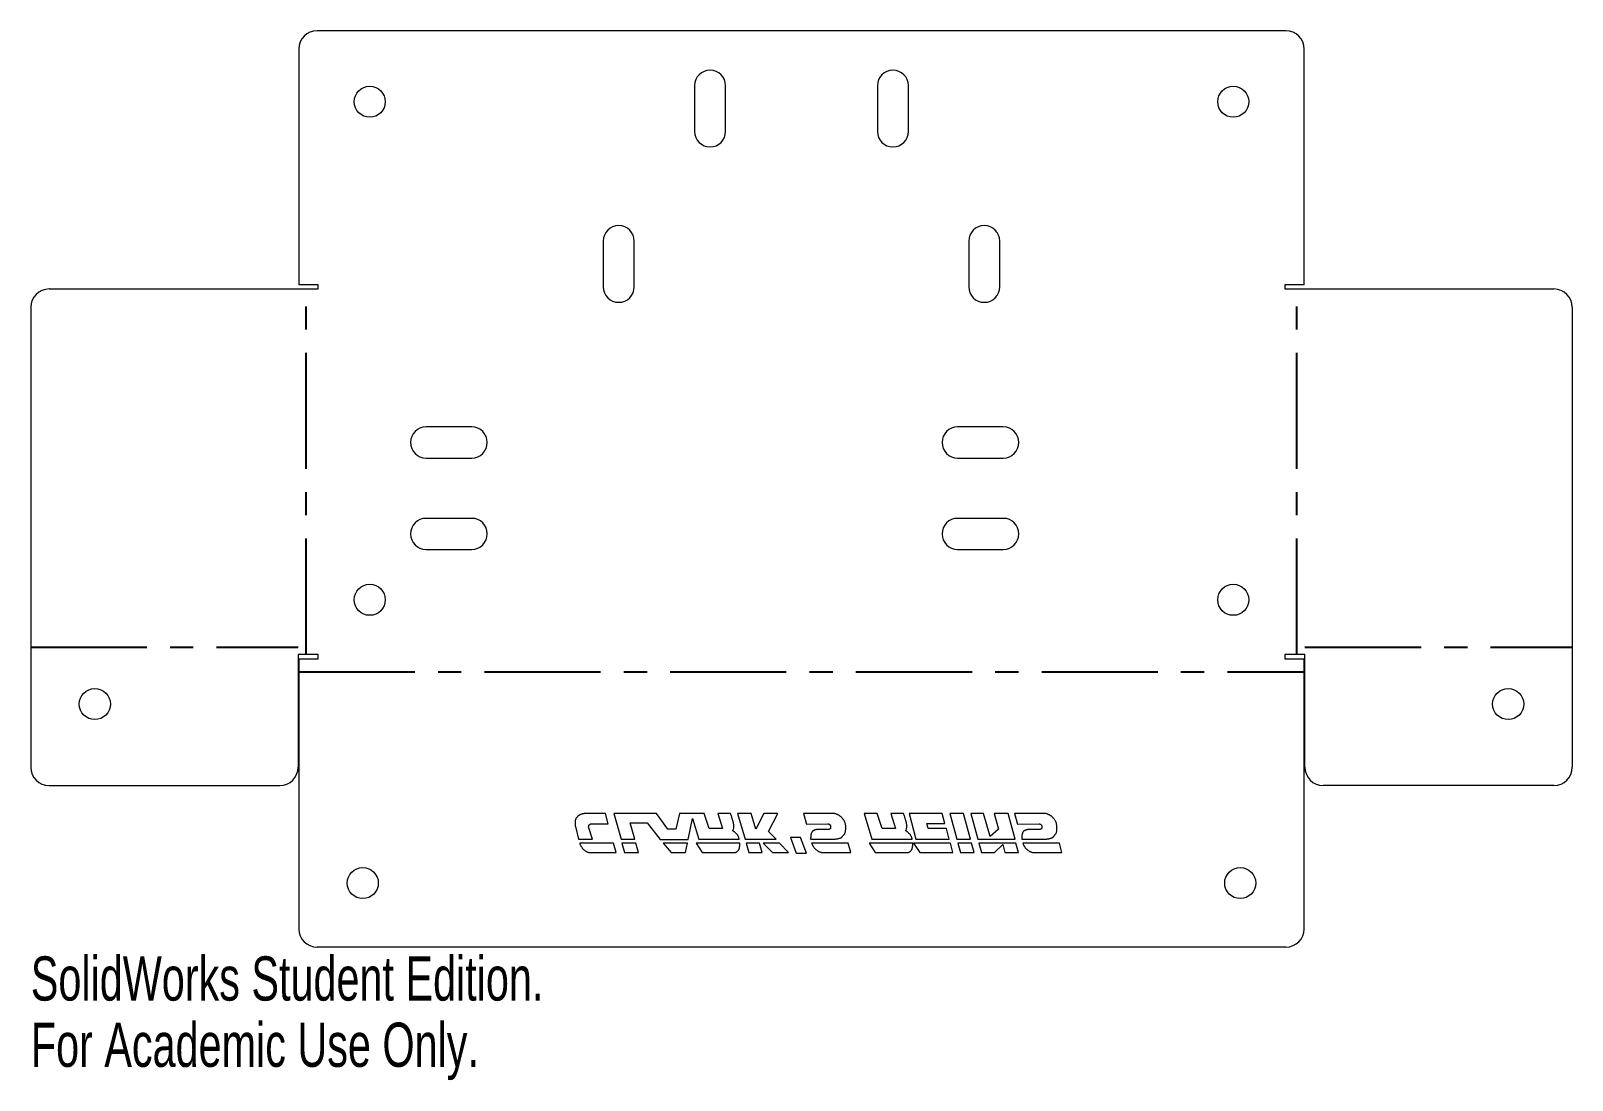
# Model space of a CAD drawing. Header units: millimetres. Extents: x -29 to 139, y -45 to 70.
import ezdxf

# ---------------------------------------------------------------- set-up
doc = ezdxf.new("R2010")
doc.units = ezdxf.units.MM
doc.linetypes.add('CENTERX2', pattern=[20.32, 12.7, -2.54, 2.54, -2.54])
doc.styles.add('SLDTEXTSTYLE0', font='TXT', dxfattribs={"width": 0.7})

msp = doc.modelspace()

# ---------------------------------------------------------------- linework, layer by layer
at = {"color": 7, "linetype": 'Continuous', "lineweight": 15}
for p, q in [((108, 70), (2, 70)), ((0, 68), (0, 42.22)), ((110, 42.22), (110, 68)), ((43.3, 64), (43.3, 59)), ((46.7, 59), (46.7, 64)), ((63.3, 64), (63.3, 59)), ((66.7, 59), (66.7, 64)), ((33.3, 47), (33.3, 42)), ((36.7, 42), (36.7, 47)), ((73.3, 47), (73.3, 42)), ((76.7, 42), (76.7, 47)), ((2.13, 42.22), (0, 42.22)), ((2.13, 41.76), (2.13, 42.22)), ((110, 42.22), (107.87, 42.22)), ((107.87, 42.22), (107.87, 41.76)), ((-27.32, 41.76), (2.13, 41.76)), ((107.87, 41.76), (137.32, 41.76)), ((-29.32, 39.76), (-29.32, -10.56)), ((139.32, 39.76), (139.32, -10.56)), ((18.92, 26.67), (13.92, 26.67)), ((77.08, 26.67), (72.08, 26.67)), ((13.92, 23.27), (18.92, 23.27)), ((72.08, 23.27), (77.08, 23.27)), ((18.92, 16.67), (13.92, 16.67)), ((77.08, 16.67), (72.08, 16.67)), ((13.92, 13.27), (18.92, 13.27)), ((72.08, 13.27), (77.08, 13.27)), ((2.13, 1.76), (-0.08, 1.76)), ((-0.08, 1.76), (-0.08, -10.56)), ((2.13, 1.31), (2.13, 1.76)), ((110.08, 1.76), (107.87, 1.76)), ((107.87, 1.76), (107.87, 1.31)), ((110.08, -10.56), (110.08, 1.76)), ((0, 1.31), (0, -28.23)), ((0, 1.31), (2.13, 1.31)), ((107.87, 1.31), (110, 1.31)), ((110, -28.23), (110, 1.31)), ((-27.32, -12.56), (-2.08, -12.56)), ((137.32, -12.56), (112.08, -12.56)), ((33.54, -15.61), (31.58, -15.61)), ((31.97, -16.75), (33.86, -16.75)), ((33.86, -16.75), (33.54, -15.61)), ((37.46, -15.61), (34.46, -15.61)), ((34.46, -15.61), (35.26, -18.43)), ((36.75, -18.43), (36.26, -16.64)), ((36.26, -16.64), (38.11, -16.64)), ((39.13, -15.61), (37.46, -15.61)), ((37.46, -15.61), (37.46, -15.61)), ((38.11, -16.64), (39.53, -18.47)), ((40.37, -17.33), (39.13, -15.61)), ((41.66, -15.61), (41.24, -17.33)), ((44.36, -15.61), (41.66, -15.61)), ((42.61, -18.47), (43.09, -16.18)), ((43.09, -16.18), (43.75, -18.41)), ((44.89, -17.27), (44.36, -15.61)), ((47.23, -15.61), (45.85, -15.61)), ((45.85, -15.61), (46.34, -17.27)), ((49.5, -15.61), (48.01, -15.61)), ((48.01, -15.61), (48.83, -18.43)), ((50, -17.34), (49.5, -15.61)), ((50.87, -15.61), (50, -17.34)), ((52.41, -15.61), (50.87, -15.61)), ((51.39, -17.6), (52.41, -15.61)), ((58.58, -15.61), (55.22, -15.62)), ((55.22, -15.62), (55.55, -16.79)), ((55.55, -16.79), (57.89, -16.75)), ((63.29, -15.61), (61.85, -15.61)), ((61.85, -15.61), (62.68, -18.41)), ((63.81, -17.27), (63.29, -15.61)), ((66.16, -15.61), (64.77, -15.61)), ((64.77, -15.61), (65.27, -17.27)), ((70.39, -15.61), (66.77, -15.61)), ((66.77, -15.61), (67.52, -18.41)), ((68.86, -17.27), (68.7, -16.7)), ((68.7, -16.7), (70.69, -16.7)), ((70.69, -16.7), (70.39, -15.61)), ((72.73, -15.61), (71.23, -15.61)), ((71.23, -15.61), (72.01, -18.43)), ((73.5, -18.43), (72.73, -15.61)), ((74.92, -15.61), (73.51, -15.61)), ((73.51, -15.61), (74.29, -18.43)), ((75.64, -18.15), (74.92, -15.61)), ((77.62, -15.61), (76.07, -15.61)), ((76.07, -15.61), (76.55, -17.32)), ((78.37, -18.43), (77.62, -15.61)), ((81.68, -15.61), (78.32, -15.62)), ((78.32, -15.62), (78.65, -16.79)), ((78.65, -16.79), (80.99, -16.75)), ((30.26, -17.05), (30.61, -18.42)), ((30.61, -18.42), (32.15, -18.43)), ((32.15, -18.43), (31.7, -17.07)), ((35.26, -18.43), (36.75, -18.43)), ((39.53, -18.47), (42.61, -18.47)), ((41.24, -17.33), (40.37, -17.33)), ((43.75, -18.41), (48.18, -18.41)), ((46.34, -17.27), (44.89, -17.27)), ((48.83, -18.43), (52.22, -18.43)), ((52.22, -18.43), (51.39, -17.6)), ((54.88, -18.24), (53.78, -18.24)), ((53.78, -18.24), (54.43, -19.96)), ((55.53, -19.96), (54.88, -18.24)), ((56.01, -18.41), (58.73, -18.41)), ((57.96, -17.38), (56.76, -17.38)), ((62.68, -18.41), (67.1, -18.41)), ((65.27, -17.27), (63.81, -17.27)), ((67.52, -18.41), (71.16, -18.41)), ((70.86, -17.27), (68.86, -17.27)), ((71.16, -18.41), (70.86, -17.27)), ((72.01, -18.43), (73.5, -18.43)), ((74.29, -18.43), (78.37, -18.43)), ((76.55, -17.32), (75.64, -18.15)), ((79.11, -18.41), (81.83, -18.41)), ((81.06, -17.38), (79.86, -17.38)), ((34.43, -18.87), (30.74, -18.87)), ((31.9, -19.9), (34.74, -19.9)), ((34.74, -19.9), (34.43, -18.87)), ((36.86, -18.87), (35.36, -18.87)), ((35.36, -18.87), (35.64, -19.89)), ((35.64, -19.89), (37.16, -19.9)), ((37.16, -19.9), (36.86, -18.87)), ((39.86, -18.87), (40.75, -19.9)), ((42.53, -18.87), (39.86, -18.87)), ((40.75, -19.9), (42.31, -19.9)), ((42.31, -19.9), (42.53, -18.87)), ((43.46, -18.87), (44.12, -19.9)), ((48.25, -18.87), (43.46, -18.87)), ((44.12, -19.9), (47.63, -19.9)), ((50.41, -18.87), (48.94, -18.87)), ((48.94, -18.87), (49.24, -19.9)), ((49.24, -19.9), (50.7, -19.9)), ((50.7, -19.9), (50.41, -18.87)), ((52.59, -18.87), (50.8, -18.87)), ((50.8, -18.87), (51.81, -19.9)), ((51.81, -19.9), (53.58, -19.9)), ((53.58, -19.9), (52.59, -18.87)), ((54.43, -19.96), (55.53, -19.96)), ((60.12, -18.87), (56.11, -18.87)), ((57.36, -19.9), (60.39, -19.9)), ((60.39, -19.9), (60.12, -18.87)), ((62.39, -18.87), (63.05, -19.9)), ((67.18, -18.87), (62.39, -18.87)), ((63.05, -19.9), (66.56, -19.9)), ((71.29, -18.87), (67.27, -18.87)), ((67.27, -18.87), (67.93, -19.9)), ((67.93, -19.9), (71.56, -19.9)), ((71.56, -19.9), (71.29, -18.87)), ((73.59, -18.87), (72.11, -18.87)), ((72.11, -18.87), (72.4, -19.9)), ((72.4, -19.9), (73.88, -19.9)), ((73.88, -19.9), (73.59, -18.87)), ((78.46, -18.87), (74.41, -18.87)), ((74.41, -18.87), (74.7, -19.9)), ((74.7, -19.9), (76.1, -19.9)), ((76.1, -19.9), (77.02, -19)), ((77.02, -19), (77.24, -19.9)), ((77.24, -19.9), (78.76, -19.9)), ((78.76, -19.9), (78.46, -18.87)), ((83.22, -18.87), (79.22, -18.87)), ((80.46, -19.9), (83.49, -19.9)), ((83.49, -19.9), (83.22, -18.87)), ((108, -30.23), (2, -30.23))]:
    msp.add_line(p, q, dxfattribs=at)
at = {"color": 7, "linetype": 'CENTERX2'}
for p, q in [((0.8, 1.76), (0.8, 41.76)), ((109.2, 1.76), (109.2, 41.76)), ((-29.32, 2.56), (-0.08, 2.56)), ((110.08, 2.56), (139.32, 2.56)), ((0, -0.11), (110, -0.11))]:
    msp.add_line(p, q, dxfattribs=at)
at = {"color": 7, "linetype": 'Continuous', "lineweight": 15}
for centre in [(7.76, 62.24), (102.24, 62.24), (7.76, 7.76), (102.24, 7.76), (-22.32, -3.65), (132.32, -3.65), (7, -23.23), (103, -23.23)]:
    msp.add_circle(centre, 1.7, dxfattribs=at)
for centre, radius, start, end in [((2, 68), 2, 90, 180), ((108, 68), 2, 0, 90), ((45, 64), 1.7, 0, 180), ((65, 64), 1.7, 0, 180), ((45, 59), 1.7, 180, 0), ((65, 59), 1.7, 180, 0), ((35, 47), 1.7, 0, 180), ((75, 47), 1.7, 0, 180), ((-27.32, 39.76), 2, 90, 180), ((35, 42), 1.7, 180, 0), ((75, 42), 1.7, 180, 0), ((137.32, 39.76), 2, 0, 90), ((13.92, 24.97), 1.7, 90, 270), ((18.92, 24.97), 1.7, 270, 90), ((72.08, 24.97), 1.7, 90, 270), ((77.08, 24.97), 1.7, 270, 90), ((13.92, 14.97), 1.7, 90, 270), ((18.92, 14.97), 1.7, 270, 90), ((72.08, 14.97), 1.7, 90, 270), ((77.08, 14.97), 1.7, 270, 90), ((-27.32, -10.56), 2, 180, 270), ((-2.08, -10.56), 2, 270, 0), ((112.08, -10.56), 2, 180, 270), ((137.32, -10.56), 2, 270, 0), ((2, -28.23), 2, 180, 270), ((108, -28.23), 2, 270, 0)]:
    msp.add_arc(centre, radius, start, end, dxfattribs=at)
for points, knots in [([(30.28, -16.26), (30.27, -16.3), (30.24, -16.37), (30.22, -16.5), (30.22, -16.65), (30.22, -16.75), (30.23, -16.81)], [0, 0, 0, 0, 0.204317, 0.437514, 0.701698, 1, 1, 1, 1]), ([(30.23, -16.81), (30.23, -16.82), (30.23, -16.85), (30.24, -16.91), (30.25, -16.98), (30.25, -17.03), (30.26, -17.05)], [0, 0, 0, 0, 0.166662, 0.391021, 0.666676, 1, 1, 1, 1]), ([(31.58, -15.61), (31.54, -15.61), (31.46, -15.61), (31.34, -15.62), (31.23, -15.63), (31.12, -15.65), (31.02, -15.67), (30.92, -15.7), (30.83, -15.73), (30.75, -15.77), (30.67, -15.81), (30.6, -15.86), (30.53, -15.92), (30.47, -15.98), (30.41, -16.04), (30.36, -16.11), (30.32, -16.18), (30.3, -16.24), (30.28, -16.26)], [0, 0, 0, 0, 0.080321, 0.157295, 0.230601, 0.300883, 0.368307, 0.432827, 0.494426, 0.554143, 0.612053, 0.668293, 0.72378, 0.778526, 0.832981, 0.887985, 0.943668, 1, 1, 1, 1]), ([(31.74, -16.9), (31.75, -16.89), (31.78, -16.85), (31.83, -16.81), (31.89, -16.77), (31.94, -16.76), (31.97, -16.75)], [0, 0, 0, 0, 0.2246515, 0.457104, 0.710805, 1, 1, 1, 1]), ([(47.56, -16.65), (47.55, -16.63), (47.55, -16.59), (47.53, -16.51), (47.5, -16.42), (47.46, -16.3), (47.42, -16.16), (47.36, -15.99), (47.3, -15.81), (47.26, -15.68), (47.23, -15.61)], [0, 0, 0, 0, 0.048684, 0.119264, 0.211064, 0.325462, 0.460898, 0.619198, 0.79855, 1, 1, 1, 1]), ([(47.6, -17.05), (47.6, -17.02), (47.6, -16.96), (47.59, -16.87), (47.58, -16.76), (47.56, -16.69), (47.56, -16.65)], [0, 0, 0, 0, 0.194438, 0.427153, 0.693938, 1, 1, 1, 1]), ([(57.89, -16.75), (57.91, -16.76), (57.96, -16.76), (58.02, -16.78), (58.07, -16.81), (58.11, -16.85), (58.15, -16.89), (58.17, -16.94), (58.19, -17), (58.19, -17.04), (58.19, -17.06)], [0, 0, 0, 0, 0.149047, 0.283588, 0.406549, 0.520007, 0.629676, 0.745169, 0.865922, 1, 1, 1, 1]), ([(59.34, -16), (59.32, -15.98), (59.27, -15.94), (59.2, -15.88), (59.11, -15.83), (59.02, -15.78), (58.92, -15.73), (58.81, -15.69), (58.7, -15.65), (58.62, -15.62), (58.58, -15.61)], [0, 0, 0, 0, 0.103577, 0.212415, 0.326481, 0.446906, 0.573678, 0.708222, 0.850345, 1, 1, 1, 1]), ([(59.84, -16.94), (59.83, -16.9), (59.82, -16.81), (59.79, -16.69), (59.75, -16.57), (59.69, -16.46), (59.62, -16.34), (59.54, -16.22), (59.45, -16.11), (59.38, -16.04), (59.34, -16)], [0, 0, 0, 0, 0.113803, 0.22846, 0.34552, 0.465862, 0.590528, 0.721223, 0.857119, 1, 1, 1, 1]), ([(66.48, -16.65), (66.48, -16.63), (66.47, -16.59), (66.45, -16.51), (66.42, -16.42), (66.39, -16.3), (66.34, -16.16), (66.29, -15.99), (66.23, -15.81), (66.18, -15.68), (66.16, -15.61)], [0, 0, 0, 0, 0.048684, 0.119264, 0.211064, 0.325462, 0.460898, 0.619198, 0.79855, 1, 1, 1, 1]), ([(66.53, -17.05), (66.53, -17.02), (66.52, -16.96), (66.52, -16.87), (66.5, -16.76), (66.49, -16.69), (66.48, -16.65)], [0, 0, 0, 0, 0.194438, 0.427153, 0.693938, 1, 1, 1, 1]), ([(80.99, -16.75), (81.01, -16.76), (81.06, -16.76), (81.12, -16.78), (81.17, -16.81), (81.21, -16.85), (81.25, -16.89), (81.27, -16.94), (81.29, -17), (81.29, -17.04), (81.29, -17.06)], [0, 0, 0, 0, 0.149047, 0.283588, 0.406549, 0.520007, 0.629676, 0.745169, 0.865922, 1, 1, 1, 1]), ([(82.44, -16), (82.42, -15.98), (82.37, -15.94), (82.3, -15.88), (82.21, -15.83), (82.12, -15.78), (82.02, -15.73), (81.92, -15.69), (81.8, -15.65), (81.72, -15.62), (81.68, -15.61)], [0, 0, 0, 0, 0.103577, 0.212415, 0.326481, 0.446906, 0.573678, 0.708222, 0.850345, 1, 1, 1, 1]), ([(82.94, -16.94), (82.93, -16.9), (82.92, -16.81), (82.89, -16.69), (82.85, -16.57), (82.79, -16.46), (82.72, -16.34), (82.64, -16.22), (82.55, -16.11), (82.48, -16.04), (82.44, -16)], [0, 0, 0, 0, 0.113803, 0.22846, 0.34552, 0.465862, 0.590528, 0.721223, 0.857119, 1, 1, 1, 1]), ([(31.7, -17.07), (31.71, -17.04), (31.72, -16.99), (31.74, -16.93), (31.74, -16.9)], [0, 0, 0, 0, 0.501255, 1, 1, 1, 1]), ([(47.46, -17.51), (47.48, -17.47), (47.52, -17.4), (47.57, -17.29), (47.59, -17.17), (47.6, -17.09), (47.6, -17.05)], [0, 0, 0, 0, 0.260896, 0.508788, 0.755299, 1, 1, 1, 1]), ([(47.75, -17.71), (47.72, -17.68), (47.67, -17.64), (47.59, -17.58), (47.52, -17.54), (47.48, -17.52), (47.46, -17.51)], [0, 0, 0, 0, 0.313438, 0.581717, 0.811751, 1, 1, 1, 1]), ([(48.18, -18.41), (48.17, -18.38), (48.16, -18.32), (48.13, -18.23), (48.09, -18.14), (48.05, -18.05), (47.99, -17.96), (47.92, -17.87), (47.84, -17.79), (47.78, -17.73), (47.75, -17.71)], [0, 0, 0, 0, 0.111904, 0.225869, 0.341858, 0.461015, 0.585859, 0.717379, 0.854929, 1, 1, 1, 1]), ([(56.01, -18.2), (56.01, -18.22), (56, -18.25), (56, -18.29), (56, -18.33), (56, -18.36), (56, -18.38), (56, -18.4), (56, -18.41), (56.01, -18.41), (56.01, -18.41)], [0, 0, 0, 0, 0.230405, 0.431353, 0.602607, 0.740346, 0.848897, 0.924455, 0.973286, 1, 1, 1, 1]), ([(56.76, -17.38), (56.73, -17.38), (56.67, -17.38), (56.58, -17.39), (56.5, -17.41), (56.43, -17.43), (56.36, -17.46), (56.3, -17.49), (56.24, -17.53), (56.19, -17.57), (56.15, -17.63), (56.11, -17.69), (56.08, -17.75), (56.05, -17.83), (56.03, -17.91), (56.02, -18), (56.01, -18.1), (56.01, -18.17), (56.01, -18.2)], [0, 0, 0, 0, 0.072928, 0.141319, 0.204908, 0.26556, 0.322286, 0.376643, 0.429426, 0.481031, 0.533299, 0.587612, 0.645073, 0.706769, 0.772442, 0.842751, 0.918744, 1, 1, 1, 1]), ([(58.16, -17.26), (58.15, -17.28), (58.13, -17.3), (58.09, -17.33), (58.03, -17.36), (57.98, -17.37), (57.96, -17.38)], [0, 0, 0, 0, 0.177135, 0.399479, 0.669951, 1, 1, 1, 1]), ([(58.19, -17.06), (58.19, -17.08), (58.19, -17.13), (58.18, -17.18), (58.18, -17.23), (58.16, -17.25), (58.16, -17.26)], [0, 0, 0, 0, 0.341148, 0.619421, 0.837669, 1, 1, 1, 1]), ([(58.73, -18.41), (58.77, -18.41), (58.84, -18.4), (58.95, -18.38), (59.05, -18.35), (59.14, -18.33), (59.22, -18.31), (59.29, -18.28), (59.35, -18.25), (59.38, -18.23), (59.4, -18.21)], [0, 0, 0, 0, 0.171143, 0.327739, 0.471193, 0.601712, 0.719955, 0.824807, 0.918019, 1, 1, 1, 1]), ([(59.4, -18.21), (59.4, -18.21), (59.41, -18.2), (59.43, -18.18), (59.46, -18.15), (59.5, -18.11), (59.54, -18.06), (59.6, -18), (59.66, -17.93), (59.71, -17.88), (59.73, -17.85)], [0, 0, 0, 0, 0.030779, 0.085939, 0.17062, 0.28226, 0.420978, 0.586539, 0.77918, 1, 1, 1, 1]), ([(59.73, -17.85), (59.75, -17.8), (59.79, -17.7), (59.82, -17.54), (59.84, -17.36), (59.85, -17.25), (59.85, -17.18)], [0, 0, 0, 0, 0.234889, 0.478151, 0.732079, 1, 1, 1, 1]), ([(59.85, -17.18), (59.85, -17.14), (59.85, -17.06), (59.84, -16.98), (59.84, -16.94)], [0, 0, 0, 0, 0.499413, 1, 1, 1, 1]), ([(66.38, -17.51), (66.41, -17.47), (66.45, -17.4), (66.49, -17.29), (66.52, -17.17), (66.52, -17.09), (66.53, -17.05)], [0, 0, 0, 0, 0.260896, 0.508788, 0.755299, 1, 1, 1, 1]), ([(66.67, -17.71), (66.65, -17.68), (66.59, -17.64), (66.52, -17.58), (66.45, -17.54), (66.4, -17.52), (66.38, -17.51)], [0, 0, 0, 0, 0.313438, 0.581717, 0.811751, 1, 1, 1, 1]), ([(67.1, -18.41), (67.1, -18.38), (67.09, -18.32), (67.06, -18.23), (67.02, -18.14), (66.97, -18.05), (66.91, -17.96), (66.84, -17.87), (66.76, -17.79), (66.7, -17.73), (66.67, -17.71)], [0, 0, 0, 0, 0.111904, 0.225869, 0.341858, 0.461015, 0.585859, 0.717379, 0.854929, 1, 1, 1, 1]), ([(79.11, -18.2), (79.11, -18.22), (79.1, -18.25), (79.1, -18.29), (79.1, -18.33), (79.1, -18.36), (79.1, -18.38), (79.1, -18.4), (79.1, -18.41), (79.11, -18.41), (79.11, -18.41)], [0, 0, 0, 0, 0.230405, 0.431353, 0.602607, 0.740346, 0.848897, 0.924455, 0.973286, 1, 1, 1, 1]), ([(79.86, -17.38), (79.83, -17.38), (79.77, -17.38), (79.68, -17.39), (79.6, -17.41), (79.53, -17.43), (79.46, -17.46), (79.4, -17.49), (79.34, -17.53), (79.29, -17.57), (79.25, -17.63), (79.21, -17.69), (79.18, -17.75), (79.15, -17.83), (79.13, -17.91), (79.12, -18), (79.11, -18.1), (79.11, -18.17), (79.11, -18.2)], [0, 0, 0, 0, 0.0729277, 0.141319, 0.2049078, 0.2655598, 0.322286, 0.3766431, 0.4294256, 0.4810306, 0.5332991, 0.5876118, 0.6450726, 0.7067685, 0.7724418, 0.8427514, 0.9187442, 1, 1, 1, 1]), ([(81.26, -17.26), (81.25, -17.28), (81.23, -17.3), (81.19, -17.33), (81.13, -17.36), (81.08, -17.37), (81.06, -17.38)], [0, 0, 0, 0, 0.1771347, 0.3994787, 0.6699507, 1, 1, 1, 1]), ([(81.29, -17.06), (81.29, -17.08), (81.29, -17.13), (81.28, -17.18), (81.28, -17.23), (81.26, -17.25), (81.26, -17.26)], [0, 0, 0, 0, 0.341148, 0.619421, 0.837669, 1, 1, 1, 1]), ([(81.83, -18.41), (81.87, -18.41), (81.94, -18.4), (82.05, -18.38), (82.15, -18.35), (82.24, -18.33), (82.32, -18.31), (82.39, -18.28), (82.45, -18.25), (82.48, -18.23), (82.5, -18.21)], [0, 0, 0, 0, 0.171143, 0.327739, 0.471193, 0.601712, 0.719955, 0.824807, 0.918019, 1, 1, 1, 1]), ([(82.5, -18.21), (82.5, -18.21), (82.51, -18.2), (82.53, -18.18), (82.56, -18.15), (82.6, -18.11), (82.64, -18.06), (82.7, -18), (82.76, -17.93), (82.81, -17.88), (82.83, -17.85)], [0, 0, 0, 0, 0.030779, 0.085939, 0.17062, 0.28226, 0.420978, 0.586539, 0.77918, 1, 1, 1, 1]), ([(82.83, -17.85), (82.85, -17.8), (82.89, -17.7), (82.92, -17.54), (82.94, -17.36), (82.95, -17.25), (82.95, -17.18)], [0, 0, 0, 0, 0.234889, 0.478151, 0.732079, 1, 1, 1, 1]), ([(82.95, -17.18), (82.95, -17.14), (82.95, -17.06), (82.94, -16.98), (82.94, -16.94)], [0, 0, 0, 0, 0.499413, 1, 1, 1, 1]), ([(30.74, -18.87), (30.75, -18.9), (30.76, -18.96), (30.8, -19.05), (30.85, -19.14), (30.9, -19.23), (30.96, -19.32), (31.02, -19.4), (31.09, -19.48), (31.14, -19.53), (31.16, -19.55)], [0, 0, 0, 0, 0.121198, 0.242411, 0.363371, 0.486571, 0.611395, 0.737984, 0.867573, 1, 1, 1, 1]), ([(31.16, -19.55), (31.19, -19.58), (31.25, -19.63), (31.34, -19.7), (31.43, -19.76), (31.52, -19.81), (31.61, -19.85), (31.71, -19.88), (31.8, -19.9), (31.86, -19.9), (31.9, -19.9)], [0, 0, 0, 0, 0.1438803, 0.2809271, 0.4106745, 0.5362411, 0.654865, 0.7712649, 0.8858271, 1, 1, 1, 1]), ([(47.63, -19.9), (47.66, -19.9), (47.71, -19.89), (47.78, -19.87), (47.85, -19.84), (47.9, -19.81), (47.92, -19.8)], [0, 0, 0, 0, 0.228395, 0.467112, 0.724418, 1, 1, 1, 1]), ([(47.92, -19.8), (47.95, -19.78), (47.99, -19.75), (48.05, -19.69), (48.1, -19.63), (48.13, -19.59), (48.14, -19.57)], [0, 0, 0, 0, 0.264896, 0.517491, 0.761245, 1, 1, 1, 1]), ([(48.14, -19.57), (48.15, -19.55), (48.17, -19.51), (48.19, -19.44), (48.21, -19.37), (48.22, -19.29), (48.24, -19.19), (48.24, -19.09), (48.25, -18.98), (48.25, -18.91), (48.25, -18.87)], [0, 0, 0, 0, 0.086017, 0.1834, 0.289774, 0.408814, 0.538033, 0.679342, 0.834098, 1, 1, 1, 1]), ([(56.11, -18.87), (56.13, -18.9), (56.15, -18.96), (56.19, -19.05), (56.24, -19.14), (56.29, -19.23), (56.35, -19.32), (56.42, -19.4), (56.49, -19.48), (56.55, -19.53), (56.58, -19.55)], [0, 0, 0, 0, 0.119526, 0.239297, 0.359497, 0.483058, 0.607243, 0.734976, 0.86524, 1, 1, 1, 1]), ([(56.58, -19.55), (56.61, -19.58), (56.67, -19.63), (56.77, -19.7), (56.86, -19.76), (56.96, -19.81), (57.06, -19.85), (57.16, -19.88), (57.26, -19.9), (57.33, -19.9), (57.36, -19.9)], [0, 0, 0, 0, 0.1424504, 0.2787796, 0.407733, 0.5330324, 0.652995, 0.7701427, 0.8847101, 1, 1, 1, 1]), ([(66.56, -19.9), (66.58, -19.9), (66.63, -19.89), (66.71, -19.87), (66.78, -19.84), (66.83, -19.81), (66.85, -19.8)], [0, 0, 0, 0, 0.2283954, 0.4671116, 0.724418, 1, 1, 1, 1]), ([(66.85, -19.8), (66.87, -19.78), (66.92, -19.75), (66.98, -19.69), (67.03, -19.63), (67.05, -19.59), (67.07, -19.57)], [0, 0, 0, 0, 0.264896, 0.517491, 0.761245, 1, 1, 1, 1]), ([(67.07, -19.57), (67.07, -19.55), (67.09, -19.51), (67.12, -19.44), (67.13, -19.37), (67.15, -19.29), (67.16, -19.19), (67.17, -19.09), (67.18, -18.98), (67.18, -18.91), (67.18, -18.87)], [0, 0, 0, 0, 0.0860165, 0.1833996, 0.2897735, 0.4088143, 0.5380332, 0.6793421, 0.8340983, 1, 1, 1, 1]), ([(79.22, -18.87), (79.23, -18.9), (79.25, -18.96), (79.29, -19.05), (79.34, -19.14), (79.39, -19.23), (79.45, -19.32), (79.52, -19.4), (79.6, -19.48), (79.65, -19.53), (79.68, -19.55)], [0, 0, 0, 0, 0.119526, 0.239297, 0.359497, 0.483058, 0.607243, 0.734976, 0.86524, 1, 1, 1, 1]), ([(79.68, -19.55), (79.71, -19.58), (79.77, -19.63), (79.87, -19.7), (79.96, -19.76), (80.06, -19.81), (80.16, -19.85), (80.26, -19.88), (80.36, -19.9), (80.43, -19.9), (80.46, -19.9)], [0, 0, 0, 0, 0.1424504, 0.2787796, 0.407733, 0.5330324, 0.652995, 0.7701427, 0.8847101, 1, 1, 1, 1])]:
    msp.add_open_spline(points, degree=3, knots=knots, dxfattribs=at)

# ---------------------------------------------------------------- texts
at = {"color": 7, "linetype": 'Continuous', "char_height": 4.8336, "attachment_point": 1, "style": 'SLDTEXTSTYLE0'}
for s, insert in [('SolidWorks Student Edition.', (-29.32, -31.25)), ('For Academic Use Only.', (-29.32, -38.5))]:
    msp.add_mtext(s, dxfattribs=dict(at, insert=insert))

doc.saveas('drawing.dxf')
